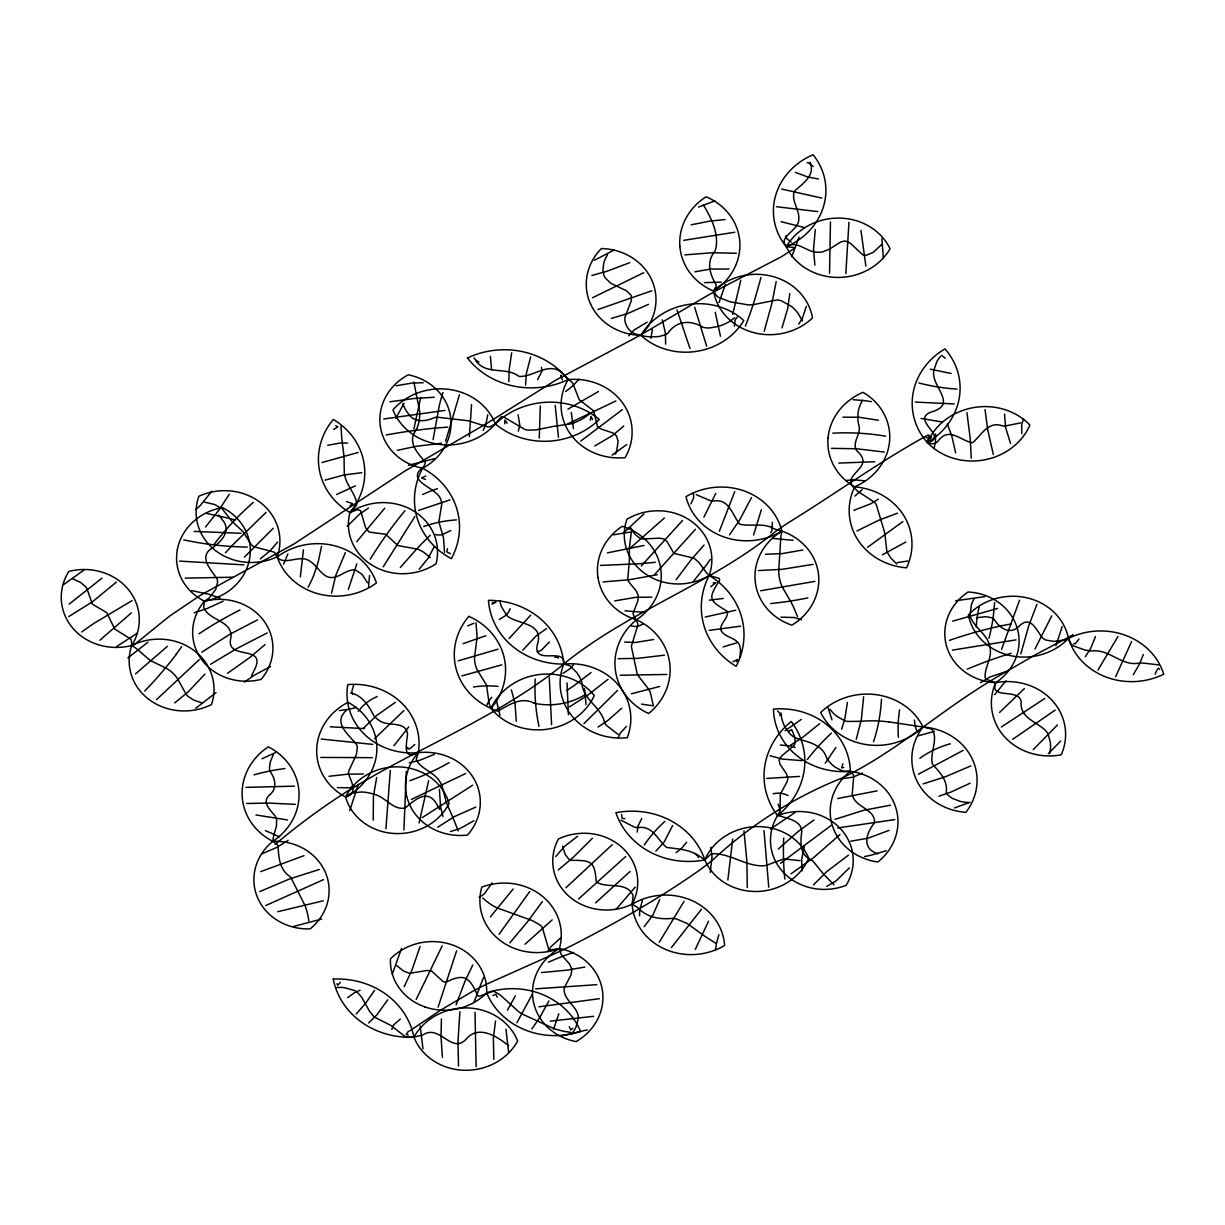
<?xml version="1.0" encoding="UTF-8"?>
<svg xmlns="http://www.w3.org/2000/svg" width="1225" height="1225" viewBox="0 0 1225 1225"><rect width="100%" height="100%" fill="white"/><g stroke="black" fill="none" stroke-linecap="round" stroke-linejoin="round"><path stroke-width="1.5" d="M551.587 724.756L549.275 677.241M475.024 1012.263L476.127 1066.653M971.226 458.211L970.292 439.208L966.969 412.657M789.773 293.571L787.889 307.919L781.994 327.856M336.982 983.66L337.733 985.268L340.336 982.312M618.273 737.649L620.202 733.224L626.388 726.456M469.359 436.544L471.564 404.51M590.343 420.144L590.94 416.408L592.594 419.486M747.296 887.543L746.882 861.267L743.988 830.902M881.862 238.737L883.409 258.536M568.4 714.726L567.053 682.968M406.317 771.428L403.913 829.953M778.748 570.146L780.83 537.254A38.113 34.622 -6.7 0 1 781.351 533.855L781.902 531.16A63.578 57.759 -6.7 0 0 685.985 496.676A63.578 57.759 -6.7 0 0 781.902 531.16A58.432 53.088 -6.7 0 1 818.53 574.755A58.432 53.088 -6.7 0 1 791.855 625.179A58.432 53.088 -6.7 0 1 755.243 581.584A58.432 53.088 -6.7 0 1 781.902 531.16A38.312 34.805 -6.7 0 0 780.478 530.731L778.258 530.149A48.525 44.085 -6.7 0 1 774.43 528.955C763.619 522.263 750.986 526.842 739.716 524.208C732.183 514.776 729.166 498.039 713.027 501.102A24.224 22.004 -6.7 0 1 709.826 500.489L696.213 494.624M830.473 221.924L829.539 273.267M734.357 326.263L735.214 319.725L737.282 317.107M863.61 696.765L861.359 719.642L856.229 739.303M845.832 273.588L848.956 222.292M994.639 602.623L993.184 617.538A233.179 211.848 -6.7 0 1 988.927 638.256M1004.546 414.249L1005.587 427.403L1010.548 443.511M390.316 770.433L385.921 828.835M540.332 405.965L539.245 438.121M736.47 642.941L723.102 646.923M441.429 1018.909L441.015 1036.319L442.409 1057.466M621.611 814.564L622.086 818.407L624.75 818.606M459.911 1011.697L457.982 1041.618L458.517 1065.98M740.053 657.121L740.543 650L739.548 645.085A11.285 10.244 -6.7 0 0 737.817 642.421C733.025 637.015 723.485 636.755 720.652 629.604C720.468 622.821 728.385 618.334 727.42 611.474C708.953 599.959 707.499 599.454 719.688 580.083A3.062 2.772 -6.7 0 0 718.922 578.277L709.183 575.474A55.293 50.24 -6.7 0 1 645.728 574.142A55.293 50.24 -6.7 0 1 626.94 519.278A55.293 50.24 -6.7 0 1 690.395 520.594A55.293 50.24 -6.7 0 1 709.183 575.474A79.748 72.459 -6.7 0 1 736.133 666.339A79.748 72.459 -6.7 0 1 709.183 575.474L706.335 572.458A27.517 25.005 -6.7 0 1 704.942 570.835L699.199 562.734L694.177 558.248L673.842 553.332L667.257 541.909L664.195 539.092L659.617 538.173L642.819 538.939A11.362 10.321 -6.7 0 1 639.542 537.897L635.362 534.667L630.645 527.73M665.65 344.103L665.42 332.924L662.281 319.924M732.718 838.987L727.849 879.979M433.114 439.545L439.453 404.847A339.8 308.7 -6.7 0 1 442.929 392.551M715.461 949.589L716.441 943.74A117.631 106.866 -6.7 0 1 718.937 934.706M847.394 702.476L844.928 718.371L841.636 729.227M331.5 593.313L335.834 575.26L345.389 552.582M815.283 229.519L813.553 249.242L814.87 265.075M776.191 281.597L771.903 303.249L764.216 331.301M487.795 414.754L485.758 424.753L483.125 430.434M420.68 397.497L413.897 428.888M631.212 532.952L629.497 547.131A78.523 71.341 -6.7 0 0 629.405 550.147L629.313 563.087A43.916 39.904 -6.7 0 1 628.9 566.149L627.736 579.272A12.158 11.04 -6.7 0 0 628.884 582.043L636.143 590.772L638.378 595.61L637.796 601.107L632.942 613.694L637.75 623.556A7.901 7.166 -6.7 0 1 637.873 625.026L631.334 646.356L637.061 673.291A24.944 22.663 -6.7 0 0 638.516 676.108L648.301 688.756A28.573 25.955 -6.7 0 1 650.353 692.447L653.17 705.003M321.547 546.319L318.056 562.658L313.738 575.352A126.282 114.737 -6.7 0 1 308.118 587.188M710.286 872.384L712.031 856.688L710.822 847.225M419.088 822.97L428.627 780.723M300.339 576.883L303.448 549.826M897.435 562.566L907.863 561.004M511.698 352.754L509.217 369.276L508.834 381.633M560.529 376.473L561.065 375.248L562.397 379.964M740.757 280.234L732.703 314.442M407.634 747.357C407.236 752.165 413.529 745.474 414.862 744.448M495.574 1020.946L493.369 1037.789L493.828 1059.411M1049.702 753.436L1050.483 748.536A38.832 35.28 -6.7 0 0 1050.346 742.258L1048.11 734.326A21.147 19.217 -6.7 0 0 1045.844 730.758C1036.641 721.647 1019.583 717.988 1021.16 701.665C1018.802 687.577 989.019 700.072 995.726 682.677A55.324 50.256 -6.7 0 0 1017.102 627.797A55.324 50.256 -6.7 0 0 968.133 591.997A55.324 50.256 -6.7 0 0 946.772 646.877A55.324 50.256 -6.7 0 0 995.726 682.677A59.382 53.946 -6.7 0 1 1052.336 700.639A59.382 53.946 -6.7 0 1 1061.233 754.83A59.382 53.946 -6.7 0 1 1004.638 736.868A59.382 53.946 -6.7 0 1 995.726 682.677L986.186 679.247A5.344 4.854 -6.7 0 1 985.145 677.364C984.487 667.732 991.561 659.096 990.29 649.265A25.955 23.581 -6.7 0 0 989.034 643.584C985.467 633.356 975.069 627.675 970.812 617.936A17.211 15.649 -6.7 0 1 970.077 614.919L971.333 604.89A36.245 32.922 -6.7 0 1 973.722 599.5L974.304 598.504M719.075 302.453L725.399 284.338M1062.197 626.603L1055.904 645.743M553.547 1029.107L558.845 1013.764M785.822 235.95L786.756 238.63L791.212 242.014M1020.793 653.905L1028.832 625.531L1036.947 604.323M760.985 277.462L755.503 296.986A453.817 412.289 -6.7 0 1 748.552 317.857L745.367 326.172M369.537 575.428L368.572 586.53M349.738 810.751L358.251 784.291M791.779 256.729L799.022 237.083M806.295 306.357L802.482 318.056L798.761 324.135M376.672 777.507L373.441 796.219L373.227 820.138M804.442 845.679L801.655 859.46L801.992 870.853M401.494 948.518L392.352 973.967M547.56 951.534L551.235 946.466L561.096 937.508M438.091 1007.118L456.603 950.86M348.298 589.47L356.858 563.852M459.421 394.833L445.624 441.276M1143.308 654.594L1139.648 663.827L1133.309 674.684M761.368 509.753L753.574 534.988M530.67 356.827L526.229 374.069L525.586 385.232M420.068 946.527L411.968 970.047L404.173 986.661M354.347 785.409L349.768 787.813L337.319 787.598M507.472 1010.15L515.312 995.848M652.358 329.311L650.95 338.253M1095.456 636.602L1090.51 648.745L1085.365 656.661M473.799 1002.647L483.569 977.397M456.052 1004.913L465.056 981.148L472.728 965.055M659.754 899.472L652.772 915.32L644.212 926.682M719.366 531.237L734.724 491.638M1001.529 649.403L1019.552 600.25M933.909 448.58L935.471 441.98L935.609 434.002M433.972 547.039L428.382 557.911L419.195 569.227M642.375 900.574L639.94 909.409A36.428 33.09 -6.7 0 0 639.618 915.779M353.612 685.326L351.82 691.375L352.601 694.238M510.197 608.702L509.003 611.321A17.9 16.262 -6.7 0 1 505.404 615.731L499.218 619.482M1155.098 674.286C1155.726 672.954 1158.192 665.282 1159.631 669.34M573.377 664.945L570.314 668.467L562.933 673.459M283.496 564.204L287.906 554.006M416.623 429.332C406.501 441.735 417.358 452.729 425.167 461.917A4.793 4.349 -6.7 0 1 425.136 463.54L424.018 465.929M672.602 825.558L664.103 842.203L655.819 851.161M442.225 945.807L416.194 999.401M628.685 335.818L634.167 329.938L647.168 322.144M1131.578 641.594L1115.684 676.659M779.758 715.722L780.08 714.742A3.185 2.894 -6.7 0 0 779.988 713.501L777.63 710.959M842.877 763.788L841.682 767.845L843.765 767.524M695.264 949.452L708.54 921.215M1051.678 615.961L1034.972 649.036M532.37 994.133L516.919 1022.768M395.843 418.399L404.036 403.209M751.461 497.656L739.67 519.936L729.518 534.896M273.389 754.432L270.143 762.317L269.439 768.442A14.547 13.215 -6.7 0 0 270.082 771.428C275.533 778.87 277.508 788.67 269.347 795.178C261.185 802.743 270.939 810.322 275.395 816.417A13.046 11.852 -6.7 0 1 276.59 819.54L276.483 825.972L273.788 835.297A26.567 24.133 -6.7 0 0 273.389 837.349L272.838 841.315A55.385 50.317 -6.7 0 0 257.572 897.68A55.385 50.317 -6.7 0 0 310.17 928.872A55.385 50.317 -6.7 0 0 325.421 872.506A55.385 50.317 -6.7 0 0 272.838 841.315A61.755 56.105 -6.7 0 1 268.306 746.852A61.755 56.105 -6.7 0 1 272.838 841.315L277.034 844.377A6.814 6.202 -6.7 0 1 277.968 845.755C278.81 856.949 279.147 869.153 289.636 876.304A31.253 28.389 -6.7 0 1 291.489 878.738L304.504 904.571M703.9 517.134L715.768 493.369M862.522 400.238C857.852 407.925 856.612 417.128 859.001 425.779C861.313 434.599 850.854 443.052 857.27 451.305C877.146 468.608 836.598 475.009 856.459 489.893A9.693 8.805 -6.7 0 0 857.347 491.026L874.328 502.204A15.649 14.21 -6.7 0 1 876.334 504.746L884.787 532.997L886.686 550.163A21.805 19.799 -6.7 0 0 887.712 553.057L890.942 558.202L896.838 563.99M548.938 1000.947L539.444 1018.006L531.849 1028.908M659.249 942.255L683.994 901.416M690.869 503.904L693.564 498.085L693.641 494.548A2.236 2.021 -6.7 0 0 692.707 493.629L692.247 493.445M229.243 494.288L219.413 509.432L205.524 527.026M572.841 1028.234L570.85 1029.903L569.242 1026.826M635.208 887.13L615.823 909.639M408.737 726.9L393.914 745.734M1117.981 636.479L1097.967 669.998M414.816 516.613L383.195 566.869M825.252 763.221L835.925 747.495M641.778 818.438L637.842 826.37L637.23 832.066M976.447 617.737L985.482 616.696L990.948 617.522A11.393 10.351 -6.7 0 1 993.904 619.069C999.952 628.532 1010.411 635.852 1019.966 625.347C1031.358 615.011 1036.748 631.442 1042.888 638.24A13.245 12.036 -6.7 0 0 1045.982 640.078L1053.76 641.395L1063.622 640.108A22.387 20.335 -6.7 0 0 1066.301 639.266L1073.085 634.918L1036.411 654.196L993.23 679.201A694.606 631.059 -6.7 0 0 973.691 691.589C929.714 720.3 889.549 755.151 841.973 778.059C793.708 797.276 749.96 825.313 711.939 860.67A377.223 342.709 -6.7 0 1 699.261 870.347C658.591 899.043 615.011 923.482 570.728 946.113A579.088 526.107 -6.7 0 1 556.104 953.05L486.876 984.043A406.394 369.215 -6.7 0 0 472.544 991.393L440.342 1010.303L409.533 1031.021M537.607 379.689L542.032 371.007L541.435 367.301M607.508 254.693L605.165 259.133A34.974 31.773 -6.7 0 0 603.619 263.988L602.945 270.036L603.925 275.395A15.787 14.348 -6.7 0 0 605.349 278.106L610.892 283.281L626.557 290.876L631.304 295.409L631.334 300.646L625.01 317.122A17.441 15.848 -6.7 0 0 625.347 322.742L626.924 326.554A20.503 18.62 -6.7 0 0 630.4 330.903L632.268 332.404A14.96 13.598 -6.7 0 0 635.423 334.027L642.344 335.742A29.017 26.353 -6.7 0 0 645.805 336.416L648.27 336.676A91.232 82.871 -6.7 0 0 650.643 336.829L658.958 336.569L664.685 334.976A17.533 15.925 -6.7 0 0 667.947 333.154C676.721 320.368 690.655 319.817 703.165 327.335A23.887 21.698 -6.7 0 0 709.765 327.933L718.371 326.386A45.049 40.93 -6.7 0 0 730.973 320.537L734.617 317.765M791.258 729.886L790.952 729.993A22.938 20.84 -6.7 0 0 790.232 730.422L788.747 731.371M423.437 466.847C403.944 481.961 437.432 486.784 440.985 500.106A15.404 13.996 -6.7 0 1 441.781 503.888L439.178 520.013A20.733 18.834 -6.7 0 0 439.208 523.09L442.822 535.386A38.097 34.622 -6.7 0 1 443.542 538.28L444.491 552.368M374.544 990.351L365.555 1003.382L356.184 1014.04M492.113 882.934L484.12 894.097L479.021 897.312M490.383 916.867L513.153 889.013M387.712 999.83L376.948 1014.805L368.633 1022.982M211.772 491.24L200.257 505.481A69.35 62.996 -6.7 0 1 196.107 509.278M1023.564 418.996L1021.696 424.585L1021.818 433.589M862.155 489.678L854.836 496.094M542.399 901.585L528.128 920.986L509.876 942.852M1079.026 639.021L1075.167 643.891L1073.651 643.646M499.05 934.292L529.705 891.555M686.628 842.218L681.621 848.328L676.077 852.692M555.721 856.505L564.633 846.307L577.633 836.231M181.698 646.647L175.757 654.854M277.585 542.108L270.22 550.714L260.282 558.891M676.108 579.731L691.084 559.825L704.023 545.079M671.361 947.645L701.481 909.21M346.522 710.224C332.036 723.056 349.156 734.602 356.643 744.739A14.577 13.245 -6.7 0 1 357.348 747.709L356.368 754.631L348.62 771.275A13.092 11.898 -6.7 0 0 348.635 774.384C351.789 782.254 358.098 793.968 345.557 797A59.979 54.497 -6.7 0 1 316.693 749.639A59.979 54.497 -6.7 0 1 347.992 702.338A59.979 54.497 -6.7 0 1 376.871 749.7A59.979 54.497 -6.7 0 1 345.557 797A55.247 50.194 -6.7 0 0 394.021 833.475A55.247 50.194 -6.7 0 0 449.07 803.416A55.247 50.194 -6.7 0 0 400.606 766.942A55.247 50.194 -6.7 0 0 345.557 797L350.013 793.892A13.245 12.036 -6.7 0 1 352.448 792.881L361.605 792.008A43.365 39.399 -6.7 0 1 369.644 793.05L370.792 793.325A36.918 33.534 -6.7 0 1 374.146 794.321C385.446 796.694 393.041 810.705 405.23 807.949C415.581 799.098 428.811 787.69 437.631 805.897A58.892 53.502 -6.7 0 1 439.79 809.449M447.447 548.708L446.742 551.786L450.494 553.715M736.501 661.684L737.588 659.463L733.025 661.745M384.711 508.237L356.766 541.649M813.522 884.833L826.844 871.526L848.527 855.111M1005.955 680.824L997.364 691.405M996.262 692.737L994.685 694.652M693.319 581.523L705.814 565.72A214.528 194.898 -6.7 0 0 710.332 559.366M244.433 557.099L273.252 528.297M522.723 650.276L535.968 636.066L546.518 628.578M400.299 567.512L415.734 550.056A382.506 347.517 -6.7 0 1 423.1 542.338L430.251 535.294M641.318 565.919L682.57 520.457M571.126 1034.436L572.672 1032.553A35.525 32.279 -6.7 0 0 575.949 1027.27L578.384 1018.297A15.542 14.118 -6.7 0 0 578.077 1015.188C575.765 1005.756 565.169 1000.58 564.128 990.642A12.066 10.948 -6.7 0 1 564.434 987.626L571.08 974.687L571.907 969.312L569.656 964.228L561.081 954.275L559.381 948.518A58.402 53.058 -6.7 0 0 541.756 895.751A58.402 53.058 -6.7 0 0 481.777 887.13A58.402 53.058 -6.7 0 0 499.417 939.897A58.402 53.058 -6.7 0 0 559.381 948.518A56.182 51.052 -6.7 0 1 602.21 989.249A56.182 51.052 -6.7 0 1 576.072 1041.602A56.182 51.052 -6.7 0 1 533.243 1000.871A56.182 51.052 -6.7 0 1 559.381 948.518L550.408 950.003A3.997 3.629 -6.7 0 1 548.616 948.977L542.338 927.601A14.914 13.552 -6.7 0 0 540.302 925.181L532.155 920.526L497.335 907.985A49.766 45.203 -6.7 0 1 489.097 903.223L482.681 898.063M1024.36 688.572L999.523 712.475M363.565 728.063L376.672 715.492L395.323 702.338M204.881 674.118L188.267 691.803L174.654 702.92M518.298 431.139L519.844 425.519L518.098 414.8M549.458 641.961L541.251 650.322L537.285 651.715M530.701 615.18L508.972 638.623M881.632 244.525L873.348 252.304L866.136 255.29A6.799 6.171 -6.7 0 1 862.66 254.693L850.242 243.147L845.02 240.927L840.626 242.029L829.447 249.165L822.955 251.753A17.686 16.063 -6.7 0 1 818.668 252.212C807.673 253.345 797.781 239.977 787.246 246.256C776.956 240.115 794.367 231.112 797.245 224.68A14.715 13.368 -6.7 0 0 798.44 221.74C801.012 211.802 792.054 203.166 793.785 193.305A9.8 8.897 -6.7 0 1 795.071 190.533C803.386 183.229 815.437 175.267 810.092 162.236M1060.697 741.125L1048.278 753.681M695.478 529.277L654.364 574.847M623.724 426.024L612.561 435.503L594.814 445.931M408.4 1031.266L406.149 1034.589L408.323 1034.972M552.184 919.898L524.989 944.245M849.354 867.912L836.032 880.959L826.768 886.349M347.088 526.382L359.461 514.255L368.449 508.084M557.942 658.33L558.202 657.059L554.818 657.381M592.441 838.206L573.423 857.194L558.34 869.934M878.34 499.142L870.577 503.873L853.825 510.304M583.942 723.653L617.568 690.395M643.906 513.979L622.913 533.426M1033.242 749.623L1057.405 724.986M980.475 682.708L989.555 677.134L1007.486 671.101M941.627 355.373L945.241 358.221M630.079 871.48L595.58 902.856M374.559 738.675L403.882 710.607M265.075 644.58L250.252 657.167L227.544 673.291M664.379 517.991L630.048 548.264M199.246 659.663L156.448 699.689M578.598 898.951L625.699 856.489M621.779 708.203L607.585 720.683L598.03 727.083M565.919 887.757L612.286 844.638M840.028 834.516L813.875 857.423L790.998 873.884M778.288 849.002L798.623 831.132L813.982 819.984M116.375 582.12L92.457 601.781L68.707 616.619M266.101 512.31L232.398 545.232A508.375 461.856 -6.7 0 0 225.4 552.843M131.427 612.852L99.838 640.231M167.381 646.325L135.516 673.888M69.151 604.124L101.935 578.154M591.062 672.571L573.652 685.908A249.303 226.487 -6.7 0 1 566.532 690.548M132.3 646.264L169.372 616.252L200.272 595.365L294.031 543.961L404.97 470.997L487.948 422.732L555.415 380.363L640.598 335.053L703.763 297.69A696.933 633.157 -6.7 0 1 719.565 288.901L781.274 256.837L794.351 248.415L793.586 247.45L786.251 246.73A66.885 60.775 -6.7 0 0 813.063 154.733A66.885 60.775 -6.7 0 0 786.251 246.73A57.82 52.522 -6.7 0 0 836.736 277.417A57.82 52.522 -6.7 0 0 890.085 248.782A57.82 52.522 -6.7 0 0 839.6 218.096A57.82 52.522 -6.7 0 0 786.251 246.73M195.755 708.28L215.983 692.646M819.663 723.653L802.712 737.312L790.14 745.458M147.965 642.206L127.875 657.932M244.387 682.08L254.433 675.113L270.526 666.568M626.741 444.537L612.056 455.133M608.013 679.324L587.755 695.172L569.487 706.886M492.909 995.435L495.757 994.302L497.304 997.165M347.609 997.701L354.76 992.51L360.165 990.183M580.757 441.077L622.3 409.686M275.502 752.625L261.951 758.796M831.101 825.451L780.57 863.288M801.272 719.442L785.148 730.743M882.352 554.833L905.826 542.032M867.453 547.376L902.856 521.59M437.784 827.166L454.506 816.554L475.775 807.107M83.989 570.069L63.623 584.601M288.12 840.35L276.927 847.317L262.41 853.657M930.127 438.841L931.643 437.019L926.177 437.754M450.754 530.532L442.103 534.667A14.44 13.107 -6.7 0 1 437.279 534.881L435.334 534.544M400.33 1019.062L393.608 1024.927L391.755 1029.459M116.406 646.693L137.522 633.049M794.964 812.588L770.433 829.065M567.941 409.165L598.489 391.495M1012.57 739.379L1055.215 710.071M201.773 652.19L230.223 634.06L257.618 619.819M422.15 817.642L472.651 785.21M614.399 249.869L594.431 260.282M710.776 586.714L715.875 582.641L713.134 582.916M1001.346 727.007L1044.726 698.51M210.532 664.287L235.981 649.036L267.127 632.942M473.952 820.689L460.187 828.483L450.371 831.576M347.854 791.09C417.312 747.878 495.038 718.6 559.626 667.457C625.393 612.01 709.153 585.581 775.731 531.359A704.207 639.772 -6.7 0 1 788.318 522.723C835.113 493.951 879.887 461.381 927.968 435.013C932.746 435.334 923.926 442.501 928.918 442.945C931.842 444.461 935.395 443.925 937.722 441.551C948.946 425.764 960.124 440.786 972.528 442.73C981.562 435.304 987.947 420.542 1002.525 425.902A25.112 22.816 -6.7 0 0 1005.817 425.871L1020.685 422.87M642.941 624.061L638.73 625.99A12.204 11.086 -6.7 0 1 634.351 626.45L631.334 625.96M862.584 773.036L852.876 777.201L840.809 778.855M633.095 531.604L613.403 534.835M918.337 774.277L963.202 750.358M856.949 530.976L878.677 520.273L897.466 513.183M927.356 442.547A60.775 55.217 -6.7 0 0 1029.903 425.06A60.775 55.217 -6.7 0 0 927.356 442.547A69.687 63.317 -6.7 0 0 944.919 348.911A69.687 63.317 -6.7 0 0 927.356 442.547C950.033 437.279 909.486 419.93 931.459 411.937C957.108 404.694 933.557 388.294 933.572 373.411A23.857 21.667 -6.7 0 1 933.772 370.379L936.88 361.574A37.929 34.453 -6.7 0 1 940.494 356.307M592.532 297.752L643.646 272.731M132.086 600.618L94.509 623.004A435.105 395.308 -6.7 0 0 81.738 631.962M355.327 485.881L336.523 494.563M465.668 773.511L411.294 799.481M568.063 423.728L615.899 400.942M223.164 601.199L206.872 608.611L194.178 612.791M648.515 304.305L627.567 313.615L611.336 318.393M970.108 783.219L950.937 792.054L938.963 796.204M333.69 429.485L337.84 426.882L335.757 425.672M450.08 499.861L418.613 510.396M259.853 891.555L289.927 878.8L319.266 869.49M492.052 604.231L496.002 602.057L492.22 602.669M970.996 765.87L945.807 776.589L923.175 783.893M377.223 696.489L372.936 698.602A44.483 40.41 -6.7 0 0 358.282 711.342M434.324 754.37L419.608 760.342L409.303 762.823M323.584 879.611L265.794 905.52M422.625 494.487L428.275 492.052A145.239 131.948 -6.7 0 1 431.215 490.858L437.463 488.668M548.478 962.176L556.885 958.593A195.541 177.64 -6.7 0 1 573.453 952.499M698.495 207.086L714.895 200.915M889.074 830.382L867.836 838.252L850.747 841.192M629.665 262.701L607.049 271.23L591.874 275.472M260.711 871.618L304.014 855.678M597.877 309.558L651.822 290.769M954.474 807.933L970.077 802.252M350.074 505.803L352.524 503.567L346.583 501.622M467.69 625.898L473.937 623.249M835.052 819.326L863.656 810.292L890.452 805.192M886.242 850.732L873.869 854.438A208.817 189.707 -6.7 0 1 866.136 856.229L864.467 856.581M358.159 452.454L321.991 462.529M293.464 926.498L321.67 919.056M463.065 643.676L485.85 635.729M845.97 480.522L852.906 479.695L864.391 480.782M325.13 480.139L343.919 474.978L361.773 472.697M458.288 660.826L498.008 649.204M709.229 600.173L723.286 598.474M408.43 465.27L434.906 458.594M461.917 675.894L501.775 664.838M918.214 735.812L934.445 731.386M952.698 621.167L997.456 608.473M659.785 686.475L631.38 693.763M587.311 1029.827L561.693 1035.891M397.344 450.341L416.102 446.313L441.306 443.282M694.881 271.828L710.439 269.071L728.936 269.025M323.262 900.819L277.784 911.691M643.982 545.477L607.386 552.873M705.202 617.017L735.796 610.234M584.861 967.03L567.604 970.077L541.527 972.573M425.825 476.035L421.477 477.857L425.458 479.465M691.191 224.818L709.765 221.113L725.047 219.551M327.718 445.288L339.922 443.067L347.67 443.052M802.804 549.994L782.163 553.608L765.457 554.236M614.72 600.908L635.836 597.325L651.868 597.157M837.747 798.501L877.054 790.875M657.228 574.739L629.267 579.747L603.052 581.936M396.18 385.783L411.784 383.103L423.222 382.736M653.691 639.511L635.362 642.497L624.673 642.038M813.033 564.373L782.239 569.303L758.474 570.574M760.603 590.756L814.839 581.37M773.174 793.723L775.103 793.387A20.81 18.896 -6.7 0 1 784.49 794.091L788.073 795.5M952.468 650.123L1016.061 639.879M984.823 596.621L955.531 600.786M734.755 232.245L683.718 240.345M740.513 626.174L709.168 630.37M383.747 418.965L445.027 410.406M837.686 827.962L894.847 819.602M389.872 401.785L414.785 398.431L434.217 397.267M664.471 655.176L637.582 658.376L618.089 658.667M328.943 776.298L347.318 774.231L363.289 773.97M874.742 461.733L838.834 463.081M550.239 1021.145L593.696 1016.291M599.347 998.681L538.862 1006.827M721.28 282.133L704.436 282.653M684.852 254.877L712.72 252.733L736.393 253.253M770.678 603.558L778.089 602.731A301.105 273.558 -6.7 0 0 807.872 597.877M232.735 577.22L185.205 578.123M861.696 721.326L847.501 721.448A20.151 18.298 -6.7 0 1 844.239 720.514L836.889 716.334A38.281 34.79 -6.7 0 1 831.515 711.235L830.045 709.382M596.835 984.655L535.647 988.851M842.877 417.204L859.184 417.266L878.402 420.267M766.697 778.457L799.588 776.405M339.294 710.607L349.355 709.168A97.786 88.828 -6.7 0 0 356.353 707.376M330.229 726.793L364.468 728.615M246.746 803.493L268.52 803.079L295.347 804.35M954.183 403.928L915.366 402.091M245.965 787.384L294.475 786.128M831.453 448.35L856.612 448.763L884.266 452.056M921.047 418.445L942.04 421.951M780.846 617.155L794.367 617.538L801.472 619.773M666.967 674.454L620.233 675.251M600.526 565.399L638.684 563.791A467.353 424.6 -6.7 0 0 655.314 562.26M320.782 757.433L372.369 757.663M179.708 561.127L243.852 564.863M194.162 531.42L241.141 533.304M801.885 760.633L782.545 759.117L770.02 755.733M780.294 745.045L790.753 745.933L795.102 747.434M968.516 802.528L963.998 802.099A39.92 36.26 -6.7 0 1 959.359 801.104L952.269 798.348L948.073 795.27A10.275 9.341 -6.7 0 1 946.267 792.514C947.859 780.08 939.789 772.5 932.409 764.078C929.683 753.007 937.783 741.324 932.929 730.544A6.416 5.834 -6.7 0 0 931.429 729.074L923.007 726.992A62.613 56.886 -6.7 0 0 820.689 712.475A62.613 56.886 -6.7 0 0 923.007 726.992A60.148 54.65 -6.7 0 0 965.912 812.328A60.148 54.65 -6.7 0 0 923.007 726.992L888.768 721.893M853.105 399.702L862.369 400.452A160.72 146.005 -6.7 0 1 871.373 401.647M641.471 704.13L653.553 705.876M776.512 206.719L817.902 211.603M321.256 739.043L372.722 744.387M793.05 540.347L772.5 538.388M818.468 179.018L807.765 176.967L795.423 172.403M491.638 369.782L490.368 356.291M1158.819 664.884L1143.277 663.108A68.079 61.847 -6.7 0 0 1139.832 662.97C1121.687 666.982 1109.712 648.729 1091.797 650.965A67.574 61.403 -6.7 0 1 1084.692 649.97L1072.748 645.59A10.612 9.647 -6.7 0 1 1070.926 643.722L1068.46 638.378A57.774 52.491 -6.7 0 0 1027.178 597.877A57.774 52.491 -6.7 0 0 968.347 614.95A57.774 52.491 -6.7 0 0 1009.63 655.452A57.774 52.491 -6.7 0 0 1068.46 638.378A67.13 60.99 -6.7 0 0 1163.75 674.209A67.13 60.99 -6.7 0 0 1068.46 638.378M951.136 373.472L930.296 369.169M255.964 814.977L287.416 819.938M204.575 502.173L214.697 504.501L222.246 508.896L231.831 521.161L243.055 531.727L251.584 544.957A12.832 11.653 -6.7 0 0 254.325 546.825L273.987 552.092A5.895 5.359 -6.7 0 1 275.12 553.164C280.418 568.415 297.338 554.665 307.842 559.963C315.575 563.76 319.296 572.458 326.83 576.516C336.079 580.818 343.75 570.881 352.616 569.962A8.024 7.289 -6.7 0 1 356.108 570.299L361.988 574.357L367.515 582.702M206.382 513.367L228.922 518.282A273.083 248.093 -6.7 0 1 234.924 520.028M624.995 610.816L639.527 612.041A143.233 130.126 -6.7 0 0 645.376 612.01M191.575 590.603L209.153 594.324L219.964 598.076M781.657 189.048L821.837 198.098M781.06 221.679L804.335 227.528M534.039 703.073C520.763 696.259 509.079 705.248 497.886 711.005A5.344 4.854 -6.7 0 1 496.064 710.883L491.011 708.387L489.648 705.125A17.472 15.879 -6.7 0 1 489.081 703.288L486.555 685.143L478.317 671.79M800.093 860.67L784.965 859.047A21.284 19.34 -6.7 0 0 781.688 859.69L766.513 865.294A18.988 17.257 -6.7 0 1 763.252 865.83C745.55 866.259 730.33 853.381 712.72 853.702A8.1 7.35 -6.7 0 0 710.622 854.392L704.834 859.904A77.925 70.79 -6.7 0 1 615.899 812.726A77.925 70.79 -6.7 0 1 704.834 859.904A55.783 50.684 -6.7 0 0 756.652 891.478A55.783 50.684 -6.7 0 0 808.76 858.174A55.783 50.684 -6.7 0 0 756.943 826.599A55.783 50.684 -6.7 0 0 704.834 859.904L703.671 859.031A44.222 40.18 -6.7 0 0 700.133 856.643C690.333 849.461 678.206 848.971 666.706 847.455C657.243 840.028 652.925 824.762 637.291 827.717A25.204 22.892 -6.7 0 1 634.06 826.936L620.983 820.214M201.849 702.951L193.627 700.026L188.267 696.55A19.738 17.931 -6.7 0 1 186.093 694.284L178.268 679.936A34.53 31.375 -6.7 0 0 165.589 667.885M265.396 830.611L279.545 836.828M350.534 692.952C362.523 695.356 368.71 705.876 373.901 715.783A21.147 19.202 -6.7 0 0 378.479 719.902C386.794 727.543 405.919 719.841 407.542 734.081C406.685 744.019 401.877 760.648 418.292 752.701A56.212 51.067 -6.7 0 1 473.616 778.212A56.212 51.067 -6.7 0 1 467.491 835.067A56.212 51.067 -6.7 0 1 412.167 809.541A56.212 51.067 -6.7 0 1 418.292 752.701A66.517 60.438 -6.7 0 0 347.762 684.607A66.517 60.438 -6.7 0 0 418.292 752.701L416.393 759.025A6.615 6.002 -6.7 0 0 416.745 760.847C422.426 769.453 433.895 772.301 439.515 781.167A27.7 25.158 -6.7 0 1 441.903 785.424L445.747 800.247A51.481 46.78 -6.7 0 0 446.635 803.171L451.826 815.069A143.876 130.708 -6.7 0 1 453.036 817.81L458.211 830.841M72.551 578.675L80.666 582.503L85.551 586.683A14.501 13.184 -6.7 0 1 87.174 589.347L92.38 604.185L106.667 612.592L114.844 629.129L130.539 638.914A5.957 5.405 -6.7 0 1 131.32 640.369L131.733 645.483A56.335 51.174 -6.7 0 0 149.327 699.72A56.335 51.174 -6.7 0 0 211.45 704.605A56.335 51.174 -6.7 0 0 193.856 650.368A56.335 51.174 -6.7 0 0 131.733 645.483A56.396 51.236 -6.7 0 1 72.75 628.088A56.396 51.236 -6.7 0 1 68.799 571.447A56.396 51.236 -6.7 0 1 127.783 588.842A56.396 51.236 -6.7 0 1 131.733 645.483L134.459 647.229A30.303 27.532 -6.7 0 1 136.924 649.02L150.078 660.352L165.559 667.931M878.003 853.764C861.405 848.956 865.983 833.168 874.39 823.032C875.936 809.832 857.485 807.903 853.105 797.23A13.628 12.388 -6.7 0 1 852.232 794.198L853.764 775.915A6.493 5.895 -6.7 0 0 853.121 774.552L850.288 771.291A71.54 64.986 -6.7 0 1 773.465 709.107A71.54 64.986 -6.7 0 1 850.288 771.291A57.468 52.216 -6.7 0 1 895.904 808.01A57.468 52.216 -6.7 0 1 877.881 861.971A57.468 52.216 -6.7 0 1 832.265 825.267A57.468 52.216 -6.7 0 1 850.288 771.291L844.745 771.352A13.598 12.342 -6.7 0 1 842.172 770.831L835.205 767.172A38.557 35.035 -6.7 0 1 829.524 762.072L828.789 761.23A32.462 29.492 -6.7 0 1 826.798 758.551C822.633 743.897 807.658 742.228 795.515 737.955A25.312 22.984 -6.7 0 1 789.742 733.653L784.704 726.532A41.466 37.669 -6.7 0 1 781.611 717.682L781.045 713.072M618.074 734.372L606.452 725.384A23.045 20.932 -6.7 0 1 604.721 722.857C601.123 706.503 582.518 699.735 581.798 682.233A38.741 35.188 -6.7 0 0 580.573 679.109A44.008 39.981 -6.7 0 0 576.73 672.525L570.222 666.124A12.235 11.117 -6.7 0 0 568.094 665.16L563.73 664.088A76.578 69.58 -6.7 0 0 488.469 600.342A76.578 69.58 -6.7 0 0 563.73 664.088A61.755 56.105 -6.7 0 1 627.215 737.726A61.755 56.105 -6.7 0 1 563.73 664.088C565.889 646.616 533.641 665.726 537.117 645.514C544.436 623.647 521.819 624.781 509.171 617.385A19.967 18.145 -6.7 0 1 506.752 615.302L501.561 606.987A37.225 33.825 -6.7 0 1 499.861 600.663M716.104 943.48L706.32 937.263A130.907 118.932 -6.7 0 1 701.144 933.618L687.455 923.619L676.721 919.041A27.241 24.745 -6.7 0 0 672.341 918.352C659.831 919.715 647.014 917.448 638.057 907.893A34.07 30.962 -6.7 0 0 635.316 906.102L632.115 904.218A54.911 49.888 -6.7 0 1 568.951 896.256A54.911 49.888 -6.7 0 1 558.37 839.018A54.911 49.888 -6.7 0 1 621.519 846.98A54.911 49.888 -6.7 0 1 632.115 904.218A60.469 54.926 -6.7 0 0 724.618 945.47A60.469 54.926 -6.7 0 0 632.115 904.218L633.095 895.919A9.754 8.866 -6.7 0 0 632.33 893.867C624.382 880.989 606.712 889.09 596.269 881.832C594.554 861.466 591.859 860.348 571.462 860.317A9.57 8.697 -6.7 0 1 568.492 858.725L565.246 854.514L562.597 846.245M694.897 853.442L697.469 855.724A6.63 6.018 -6.7 0 1 698.464 857.714M396.778 965.606L403.454 970.981L409.517 973.339L427.081 970.476L431.491 970.95L443.037 981.516A6.033 5.482 -6.7 0 0 446.222 982.082C465.194 972.451 469.987 978.362 477.735 995.726A3.108 2.818 -6.7 0 0 479.618 996.17L492.481 991.438A7.12 6.462 -6.7 0 1 494.364 991.592L500.198 994.945L518.588 1011.651A46.075 41.864 -6.7 0 0 523.917 1014.836L552.674 1028.066A45.693 41.512 -6.7 0 0 555.675 1029.199L563.056 1031.128A82.688 75.123 -6.7 0 0 570.666 1032.277M508.651 1045.767C497.105 1036.304 477.918 1024.131 465.73 1039.642C451.336 1054.189 439.499 1023.61 422.748 1035.018A79.855 72.551 -6.7 0 1 419.363 1035.814L416.377 1036.473A30.212 27.455 -6.7 0 0 413.928 1037.131L407.787 1037.391A9.019 8.208 -6.7 0 1 405.245 1036.717L391.158 1025.601L374.146 1016.918L369.491 1011.253L361.543 997.043L357.378 992.342A17.472 15.879 -6.7 0 0 354.668 990.535L344.271 987.61A35.908 32.616 -6.7 0 0 336.814 987.549M430.189 557.712L423.896 552.322L418.307 549.321L397.895 545.538L385.569 534.238L369.23 532.109L365.571 527.715L360.655 510.641L357.44 509.677L349.906 512.571A55.615 50.531 -6.7 0 0 372.89 565.69A55.615 50.531 -6.7 0 0 436.054 563.76A55.615 50.531 -6.7 0 0 413.085 510.641A55.615 50.531 -6.7 0 0 349.906 512.571A71.249 64.726 -6.7 0 1 333.277 419.471A71.249 64.726 -6.7 0 1 349.906 512.571L356.337 505.603A7.993 7.273 -6.7 0 0 356.72 503.429C355.235 493.216 346.629 485.636 344.761 475.438A34.116 30.992 -6.7 0 1 344.271 472.574L344.072 458.625A65.369 59.382 -6.7 0 0 343.934 455.639L342.296 442.929A140.201 127.369 -6.7 0 1 341.836 439.009L340.963 426.178M828.054 707.744L831.959 719.841M833.995 884.772L823.981 874.619A70.483 64.037 -6.7 0 1 822.036 872.277L813.737 862.033A30.977 28.144 -6.7 0 0 811.425 859.981C799.512 854.897 800.323 842.05 801.793 831.331C801.181 821.041 789.283 819.02 781.366 816.401A31.207 28.359 -6.7 0 0 778.166 815.697L777.553 815.605A77.941 70.805 -6.7 0 1 791.319 721.51A77.941 70.805 -6.7 0 1 777.553 815.605A55.125 50.087 -6.7 0 0 784.153 873.165A55.125 50.087 -6.7 0 0 846.123 885.338A55.125 50.087 -6.7 0 0 839.538 827.763A55.125 50.087 -6.7 0 0 777.553 815.605L779.621 811.869A9.984 9.08 -6.7 0 0 780.111 810.429L780.325 794.168L787.154 781.642L787.905 777.844L786.419 773.756L779.896 764.124L779.131 760.051L781.336 756.33L793.815 745.627A9.723 8.835 -6.7 0 0 795.117 742.672L794.933 737.496L791.656 729.503M475.652 360.487C486.126 375.677 505.879 366.275 519.002 376.412C534.146 377.468 550.76 359.078 564.48 375.386A20.748 18.85 -6.7 0 1 566.409 377.407L571.677 382.093A7.886 7.166 -6.7 0 1 572.749 383.211L579.287 399.748L593.712 410.972L597.433 426.377L600.847 428.903L613.067 433.038L616.527 435.901L618.135 441.398L616.757 450.524A46.764 42.492 -6.7 0 1 615.455 454.153M218.494 515.051L219.321 515.939M813.232 166.432L808.27 162.68A3.445 3.139 -6.7 0 0 807.168 162.68M703.364 204.927C710.745 216.993 717.712 230.805 716.38 245.368A30.303 27.532 -6.7 0 1 714.833 251.385C705.937 262.135 709.888 274.323 716.181 284.874A6.14 5.574 -6.7 0 1 715.997 286.497L713.532 291.029L716.319 295.393A12.495 11.347 -6.7 0 0 718.141 297.124L729.564 301.656L748.307 304.903A30.809 27.991 -6.7 0 0 753.972 304.504L776.941 299.987A19.141 17.395 -6.7 0 1 781.137 300.661L791.779 306.663A46.918 42.63 -6.7 0 1 797.965 313.171L802.436 320.889M778.105 804.09L779.667 808.623A7.871 7.151 -6.7 0 1 779.345 811.088M507.15 423.161L504.899 420.098L504.761 423.835M947.338 424.003L951.856 436.192L955.653 452.867M676.966 309.848L690.027 348.558M511.361 689.889L515.067 703.441L516.246 721.219M442.929 816.524L440.495 806.188L439.438 789.313M797.597 616.634L793.555 607.141A99.347 90.267 -6.7 0 0 790.171 600.587L782.561 587.556A45.815 41.619 -6.7 0 1 778.717 570.146M402.841 403.898L404.51 407.757A39.307 35.709 -6.7 0 0 407.68 412.779C413.315 422.793 425.182 421.859 434.186 417.71A18.911 17.181 -6.7 0 1 437.493 417.22L467.414 420.68A34.3 31.161 -6.7 0 1 470.722 421.538L488.239 427.02A7.763 7.059 -6.7 0 0 490.107 426.683L495.359 423.957A73.822 67.069 -6.7 0 1 599.255 419.486A73.822 67.069 -6.7 0 1 495.359 423.957A59.627 54.176 -6.7 0 1 438.948 444.338A59.627 54.176 -6.7 0 1 392.965 409.839A59.627 54.176 -6.7 0 1 449.376 389.458A59.627 54.176 -6.7 0 1 495.359 423.957L500.918 417.005A3.905 3.537 -6.7 0 1 503.016 416.592L524.913 429.47A18.222 16.553 -6.7 0 0 528.22 430.174L535.677 429.929L553.945 426.331A77.252 70.177 -6.7 0 1 557.161 425.871L571.141 423.789A33.427 30.365 -6.7 0 0 574.464 422.732L581.186 419.578A53.211 48.342 -6.7 0 0 590.404 412.993M496.232 699.705L499.953 715.308M694.682 307.307L706.641 346.17M413.851 381.955L419.808 411.937A50.378 45.769 -6.7 0 1 416.592 429.317M420.16 1025.999L422.993 1048.83M993.322 454.444L987.763 429.944L985.022 409.579M715.232 312.314L720.438 336.232M558.447 437.294L555.201 405.322M571.248 412.519L573.499 428.765M772.378 522.263L771.934 530.486A10.397 9.448 -6.7 0 1 770.678 532.599M865.891 266.085L860.945 230.422M505.971 1029.245L508.589 1052.076M475.974 622.882L477.046 635.775A53.839 48.923 -6.7 0 1 476.77 639.863L474.488 657.534A33.718 30.64 -6.7 0 0 478.225 671.836M768.749 887.191L764.002 830.565M586.009 704.605L584.922 691.926A113.894 103.482 -6.7 0 0 584.478 688.726M478.944 361.942A11.454 10.412 -6.7 0 1 474.014 357.884M578.981 379.122A68.003 61.786 -6.7 0 1 565.537 391.525M386.212 434.982A495.574 450.233 -6.7 0 1 447.6 427.142M423.728 526.551A110.602 100.481 -6.7 0 1 456.42 519.89M370.226 559.151A462.468 420.16 -6.7 0 1 404.924 510.748M214.207 544.191A297.078 269.898 -6.7 0 1 253.269 502.388M247.251 547.07A302.453 274.783 -6.7 0 1 183.765 539.888M219.321 515.939A37.516 34.086 -6.7 0 1 222.414 519.905C231.908 530.762 221.036 542.062 211.94 548.157C198.052 557.237 211.282 569.686 217.009 578.904A13.307 12.097 -6.7 0 1 217.591 582.227L215.738 589.409L209.536 597.601A20.993 19.079 -6.7 0 1 207.132 599.515L204.468 601.184L203.702 606.697A8.085 7.335 -6.7 0 0 204.1 608.412C210.149 620.891 233.225 621.044 230.867 637.919C224.68 661.959 269.898 642.589 253.299 672.066A57.192 51.971 -6.7 0 1 251.431 675.909M198.94 633.815A374.513 340.244 -6.7 0 1 240.008 609.973M175.833 654.885A417.449 379.245 -6.7 0 1 144.764 691.022M275.12 844.438A655.88 595.871 -6.7 0 1 347.762 790.982M956.97 389.075A180.044 163.583 -6.7 0 1 918.964 382.966M832.786 433.191A216.381 196.582 -6.7 0 1 885.66 436.207M486.784 705.11A34.07 30.962 -6.7 0 1 491.761 697.27M473.493 686.98A91.14 82.795 -6.7 0 1 498.1 686.383M538.969 726.333A223.899 203.411 -6.7 0 1 535.187 678.987M585.366 694.56A64.42 58.524 -6.7 0 1 534.008 703.211M449.192 762.593A229.933 208.893 -6.7 0 1 410.007 780.647M254.05 774.828A193.764 176.048 -6.7 0 1 284.95 768.55M304.658 904.525A84.127 76.425 -6.7 0 1 308.807 920.909M976.34 627.139A99.975 90.834 -6.7 0 1 979.158 607.187M967.306 669.141A406.195 369.031 -6.7 0 1 1011.1 653.277M949.498 640.369A378.127 343.521 -6.7 0 1 1011.192 623.908M917.403 731.938A31.452 28.573 -6.7 0 1 914.493 720.024M898.384 737.266A147.092 133.632 -6.7 0 1 899.594 709.872M881.449 699.291A190.687 173.246 -6.7 0 1 873.517 741.768M861.68 721.234A115.625 105.044 -6.7 0 1 888.753 721.954M919.883 758.29A88.047 79.993 -6.7 0 1 950.278 743.805M807.397 759.439A226.212 205.509 -6.7 0 1 831.377 733.132M644.258 845.02A137.675 125.073 -6.7 0 1 664.823 821.424M784.781 879.029A340.443 309.297 -6.7 0 1 783.709 838.13M679.89 246.455A60.056 54.558 -6.7 0 0 713.532 291.029A58.203 52.889 -6.7 0 0 753.207 332.496A58.203 52.889 -6.7 0 0 812.497 317.949A58.203 52.889 -6.7 0 0 772.807 276.498A58.203 52.889 -6.7 0 0 713.532 291.029A60.056 54.558 -6.7 0 0 739.762 241.356A60.056 54.558 -6.7 0 0 706.121 196.781A60.056 54.558 -6.7 0 0 679.89 246.455M590.542 303.953A57.437 52.185 -6.7 0 0 640.813 335.344A64.757 58.831 -6.7 0 1 743.789 320.537A64.757 58.831 -6.7 0 1 640.813 335.344A57.437 52.185 -6.7 0 0 651.715 279.928A57.437 52.185 -6.7 0 0 601.444 248.537A57.437 52.185 -6.7 0 0 590.542 303.953M467.475 357.96A79.64 72.352 -6.7 0 0 568.078 379.643A59.229 53.808 -6.7 0 1 622.423 402.673A59.229 53.808 -6.7 0 1 625.102 457.629A59.229 53.808 -6.7 0 1 570.758 434.584A59.229 53.808 -6.7 0 1 568.078 379.643A79.64 72.352 -6.7 0 0 467.475 357.96M380.393 426.713A55.921 50.807 -6.7 0 0 422.64 468.256A76.624 69.626 -6.7 0 0 451.336 558.646A76.624 69.626 -6.7 0 0 422.64 468.256A55.921 50.807 -6.7 0 0 450.478 416.362A55.921 50.807 -6.7 0 0 408.247 374.819A55.921 50.807 -6.7 0 0 380.393 426.713M215.493 550.561A56.61 51.435 -6.7 0 0 277.187 556.87A62.996 57.238 -6.7 0 0 376.442 582.916A62.996 57.238 -6.7 0 0 277.187 556.87A56.61 51.435 -6.7 0 0 260.496 502.602A56.61 51.435 -6.7 0 0 198.817 496.293A56.61 51.435 -6.7 0 0 215.493 550.561M177.395 549.367A55.263 50.21 -6.7 0 0 204.468 601.184A54.911 49.888 -6.7 0 0 201.512 659.433A54.911 49.888 -6.7 0 0 261.109 679.37A54.911 49.888 -6.7 0 0 264.064 621.121A54.911 49.888 -6.7 0 0 204.468 601.184A55.263 50.21 -6.7 0 0 249.471 559.412A55.263 50.21 -6.7 0 0 222.399 507.594A55.263 50.21 -6.7 0 0 177.395 549.367M828.054 437.968A59.259 53.839 -6.7 0 0 854.637 486.861A64.542 58.647 -6.7 0 1 906.515 567.818A64.542 58.647 -6.7 0 1 854.637 486.861A59.259 53.839 -6.7 0 0 889.564 441.23A59.259 53.839 -6.7 0 0 862.967 392.352A59.259 53.839 -6.7 0 0 828.054 437.968M597.984 577.633A58.555 53.196 -6.7 0 0 636.464 619.773A63.118 57.345 -6.7 0 1 648.622 713.532A63.118 57.345 -6.7 0 1 636.464 619.773A58.555 53.196 -6.7 0 0 660.673 568.461A58.555 53.196 -6.7 0 0 622.193 526.321A58.555 53.196 -6.7 0 0 597.984 577.633M468.838 616.374A67.13 60.99 -6.7 0 0 491.011 708.387A59.703 54.237 -6.7 0 0 546.09 729.38A59.703 54.237 -6.7 0 0 594.263 695.54A59.703 54.237 -6.7 0 0 539.184 674.546A59.703 54.237 -6.7 0 0 491.011 708.387A67.13 60.99 -6.7 0 0 468.838 616.374M424.784 1006.873A55.355 50.286 -6.7 0 0 486.662 992.832A74.557 67.727 -6.7 0 1 580.573 1031.45A74.557 67.727 -6.7 0 1 486.662 992.832A55.355 50.286 -6.7 0 0 452.331 944.919A55.355 50.286 -6.7 0 0 390.453 958.961A55.355 50.286 -6.7 0 0 424.784 1006.873M333.261 979.097A79.502 72.229 -6.7 0 0 413.928 1037.131A56.626 51.45 -6.7 0 0 463.617 1070.237A56.626 51.45 -6.7 0 0 517.654 1041.051A56.626 51.45 -6.7 0 0 467.965 1007.945A56.626 51.45 -6.7 0 0 413.928 1037.131A79.502 72.229 -6.7 0 0 333.261 979.097"/></g></svg>
